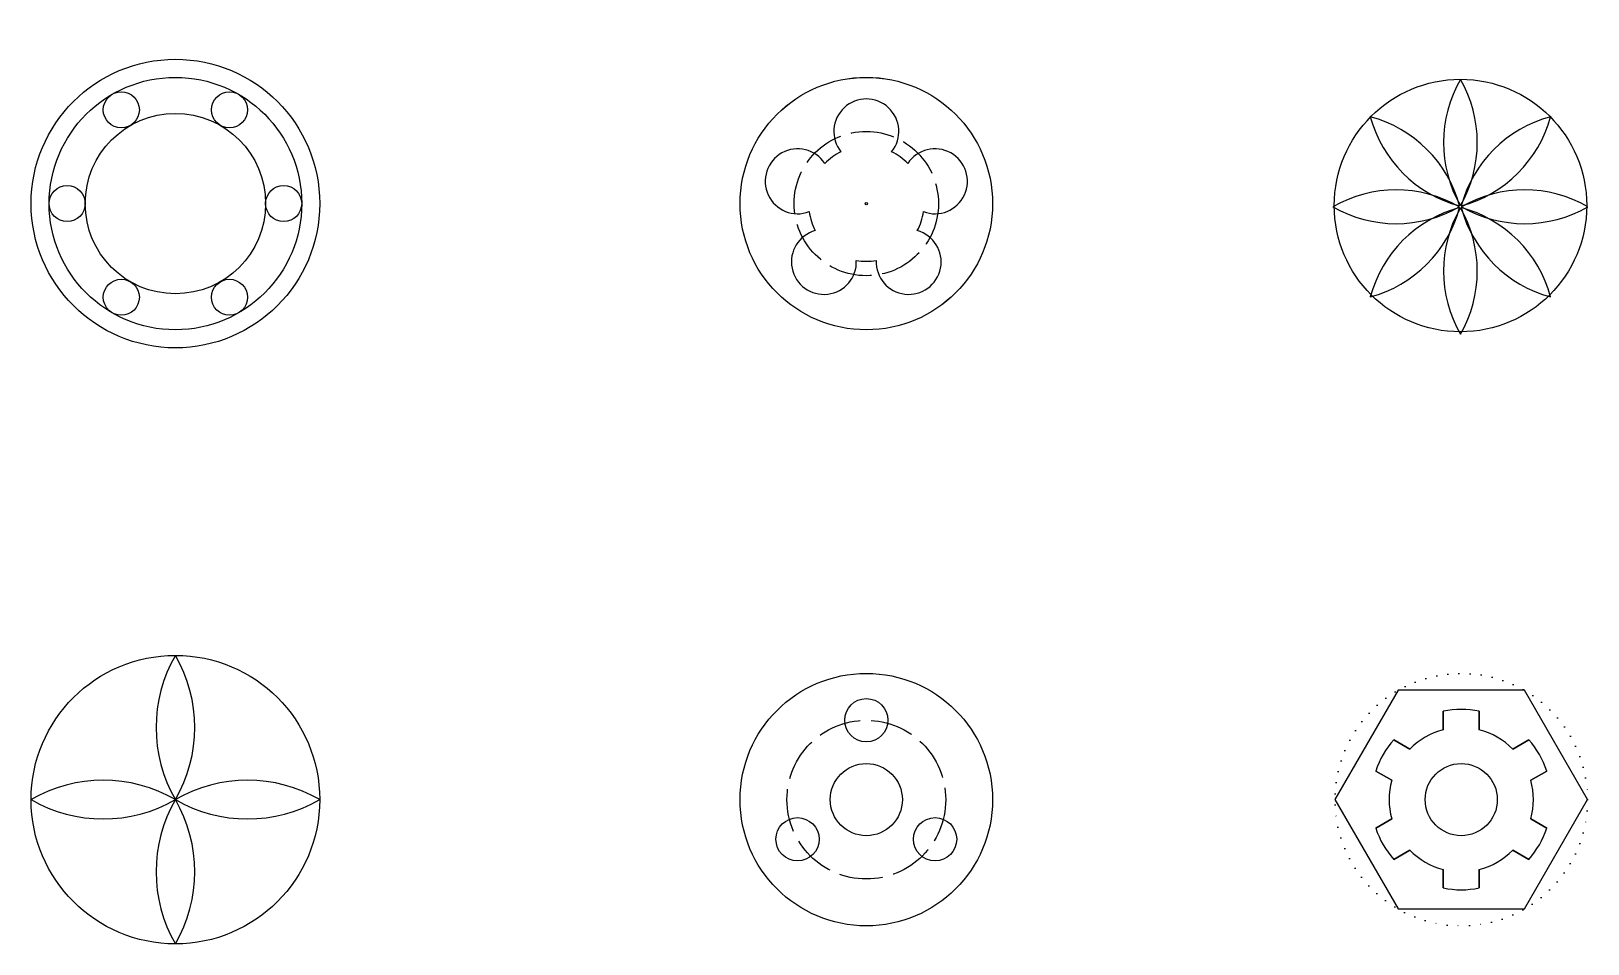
# Model space of a CAD drawing. Header units: centimetres. Extents: x -166 to 266, y 90 to 343.
import ezdxf

# ---------------------------------------------------------------- set-up
doc = ezdxf.new("R2010")
doc.units = ezdxf.units.CM
doc.linetypes.add('ACAD_ISO02W100', pattern=[15, 12, -3])
doc.linetypes.add('ACAD_ISO07W100', pattern=[3, 0, -3])

# ---------------------------------------------------------------- blocks, each defined once
blk = doc.blocks.new('*U2')
blk.add_circle((0, 0), 5)
blk = doc.blocks.new('*U3')
at = {"color": 0, "linetype": 'ByBlock', "lineweight": -2, "transparency": 16777216}
for p, rotation in [((-140.64, 321.57), 299.9999999999999), ((-110.64, 321.57), 240), ((-95.64, 295.59), 180), ((-140.64, 269.61), 59.99999999999999), ((-110.64, 269.61), 120)]:
    blk.add_blockref('*U2', p, dxfattribs=dict(at, rotation=rotation))
blk.add_blockref('*U2', (-155.64, 295.59), dxfattribs=at)
blk = doc.blocks.new('*U6')
blk.add_circle((35, 35), 35)
blk = doc.blocks.new('*U7')
at = {"color": 0, "linetype": 'ByBlock', "lineweight": -2, "transparency": 16777216}
for p, rotation in [((78.68, 247.78), 59.99999999999999), ((113.68, 282.78), 120), ((53.06, 343.4), 240), ((18.06, 308.4), 300.0000000000001), ((100.87, 330.59), 180)]:
    blk.add_blockref('*U6', p, dxfattribs=dict(at, rotation=rotation))
blk.add_blockref('*U6', (30.87, 260.59), dxfattribs=at)
blk = doc.blocks.new('*U8')
for centre, start, end in [((30.31, -0.01), 149.9812, 209.9812), ((-30.31, -0.01), 330.0188, 30.0188)]:
    blk.add_arc(centre, 35, start, end)
blk = doc.blocks.new('*U9')
at = {"color": 0, "linetype": 'ByBlock', "lineweight": -2, "transparency": 16777216}
blk.add_blockref('*U8', (216.32, 313.09), dxfattribs=at)
for p, rotation in [((203.72, 307.87), 45.00000000000003), ((228.93, 307.87), 315.0000000000001), ((198.5, 295.27), 90.00000000000001), ((203.72, 282.66), 135), ((228.93, 282.66), 225.0000000000001), ((234.15, 295.27), 270), ((216.32, 277.44), 180)]:
    blk.add_blockref('*U8', p, dxfattribs=dict(at, rotation=rotation))
blk = doc.blocks.new('*U10')
for centre, start, end in [((34.64, 0), 150, 210), ((-34.64, 0), 330, 30)]:
    blk.add_arc(centre, 40, start, end)
blk = doc.blocks.new('*U11')
at = {"color": 0, "linetype": 'ByBlock', "lineweight": -2, "transparency": 16777216}
blk.add_blockref('*U10', (-125.64, 150.34), dxfattribs=at)
for p, rotation in [((-145.64, 130.34), 90), ((-105.64, 130.34), 270), ((-125.64, 110.34), 180)]:
    blk.add_blockref('*U10', p, dxfattribs=dict(at, rotation=rotation))
blk = doc.blocks.new('*U14')
blk.add_circle((0, 0), 6)
blk = doc.blocks.new('*U15')
at = {"color": 0, "linetype": 'ByBlock', "lineweight": -2, "transparency": 16777216}
blk.add_blockref('*U14', (65.87, 152.34), dxfattribs=at)
for p, rotation in [((46.81, 119.34), 120), ((84.92, 119.34), 240)]:
    blk.add_blockref('*U14', p, dxfattribs=dict(at, rotation=rotation))

msp = doc.modelspace()

# ---------------------------------------------------------------- linework, layer by layer
for p, q in [((225.78, 154.84), (225.78, 149.71)), ((225.78, 154.84), (225.78, 149.71)), ((225.78, 154.84), (225.78, 149.71)), ((225.78, 149.71), (225.78, 154.84)), ((235.78, 154.84), (235.78, 149.71)), ((235.78, 149.71), (235.78, 154.84)), ((212.06, 146.92), (216.51, 144.36)), ((216.51, 144.36), (212.06, 146.92)), ((249.49, 146.92), (245.05, 144.36)), ((245.05, 144.36), (249.49, 146.92)), ((207.06, 138.26), (211.51, 135.7)), ((211.51, 135.7), (207.06, 138.26)), ((254.49, 138.26), (250.05, 135.7)), ((250.05, 135.7), (254.49, 138.26)), ((207.06, 122.43), (211.51, 124.99)), ((211.51, 124.99), (207.06, 122.43)), ((254.49, 122.43), (250.05, 124.99)), ((250.05, 124.99), (254.49, 122.43)), ((212.06, 113.77), (216.51, 116.33)), ((216.51, 116.33), (212.06, 113.77)), ((249.49, 113.77), (245.05, 116.33)), ((245.05, 116.33), (249.49, 113.77)), ((225.78, 105.85), (225.78, 110.98)), ((225.78, 110.98), (225.78, 105.85)), ((225.78, 110.98), (225.78, 105.85)), ((225.78, 110.98), (225.78, 105.85)), ((235.78, 105.85), (235.78, 110.98)), ((235.78, 110.98), (235.78, 105.85))]:
    msp.add_line(p, q)
msp.add_lwpolyline([(213.28, 160.65), (195.78, 130.34), (213.28, 100.03), (248.28, 100.03), (265.78, 130.34), (248.28, 160.65)], close=True)
for centre, radius in [((-125.64, 295.59), 40), ((-125.64, 295.59), 35), ((230.57, 295.04), 35), ((-125.64, 295.59), 25), ((65.87, 295.59), 0.304), ((-125.64, 130.34), 40), ((65.87, 130.34), 35), ((65.87, 130.34), 10), ((230.78, 130.34), 10)]:
    msp.add_circle(centre, radius)
at = {"linetype": 'ACAD_ISO02W100'}
for centre, radius in [((65.87, 295.59), 20), ((65.87, 130.34), 22)]:
    msp.add_circle(centre, radius, dxfattribs=at)
at = {"linetype": 'ACAD_ISO07W100'}
msp.add_circle((230.78, 130.34), 35, dxfattribs=at)
for centre, radius, start, end in [((65.87, 315.59), 9, 321.3178, 218.6822), ((46.85, 301.77), 9, 33.3178, 290.6822), ((84.89, 301.77), 9, 249.3178, 146.6822), ((65.87, 295.59), 16, 116.0466, 135.9534), ((65.87, 295.59), 16, 44.0466, 63.9534), ((65.87, 295.59), 16, 188.0466, 207.9534), ((65.87, 295.59), 16, 332.0466, 351.9534), ((54.11, 279.41), 9, 105.3178, 2.6822), ((77.62, 279.41), 9, 177.3178, 74.6822), ((65.87, 295.59), 16, 260.0466, 279.9534), ((230.78, 130.34), 25, 78.463, 101.537), ((230.78, 130.34), 25, 138.463, 161.537), ((230.78, 130.34), 20, 104.4775, 135.5225), ((230.78, 130.34), 20, 44.4775, 75.5225), ((230.78, 130.34), 25, 18.463, 41.537), ((230.78, 130.34), 20, 164.4775, 195.5225), ((230.78, 130.34), 20, 344.4775, 15.5225), ((230.78, 130.34), 25, 198.463, 221.537), ((230.78, 130.34), 25, 318.463, 341.537), ((230.78, 130.34), 20, 224.4775, 255.5225), ((230.78, 130.34), 20, 284.4775, 315.5225), ((230.78, 130.34), 25, 258.463, 281.537)]:
    msp.add_arc(centre, radius, start, end)

# ---------------------------------------------------------------- block references
for name, p in [('*U7', (0, 0)), ('*U3', (0, 0)), ('*U9', (14.23, -0.56)), ('*U11', (0, 0)), ('*U15', (0, 0))]:
    msp.add_blockref(name, p)

doc.saveas('drawing.dxf')
